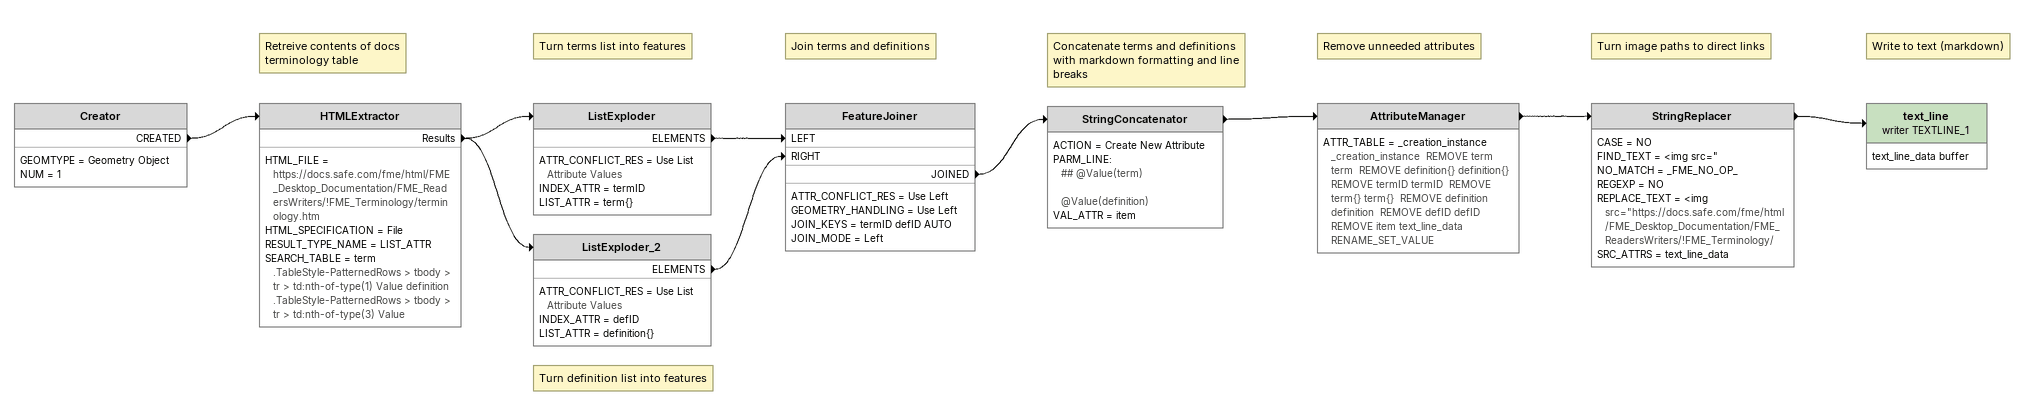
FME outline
Creator
    GEOMTYPE = Geometry Object
    NUM = 1
    CREATED -> HTMLExtractor
Note: Retreive contents of docs terminology table
HTMLExtractor
    HTML_FILE = https://docs.safe.com/fme/html/FME_Desktop_Documentation/FME_ReadersWriters/!FME_Terminology/terminology.htm
    HTML_SPECIFICATION = File
    RESULT_TYPE_NAME = LIST_ATTR
    SEARCH_TABLE = term .TableStyle-PatternedRows > tbody > tr > td:nth-of-type(1) Value definition .TableStyle-PatternedRows > tbody > tr > td:nth-of-type(3) Value
    Results -> ListExploder_2
    Results -> ListExploder
Note: Turn terms list into features
ListExploder
    ATTR_CONFLICT_RES = Use List Attribute Values
    INDEX_ATTR = termID
    LIST_ATTR = term{}
    ELEMENTS -> FeatureJoiner [LEFT]
Note: Turn definition list into features
ListExploder_2
    ATTR_CONFLICT_RES = Use List Attribute Values
    INDEX_ATTR = defID
    LIST_ATTR = definition{}
    ELEMENTS -> FeatureJoiner [RIGHT]
Note: Join terms and definitions
FeatureJoiner
    ATTR_CONFLICT_RES = Use Left
    GEOMETRY_HANDLING = Use Left
    JOIN_KEYS = termID defID AUTO
    JOIN_MODE = Left
    JOINED -> StringConcatenator
Note: Concatenate terms and definitions with markdown formatting and line breaks
StringConcatenator
    ACTION = Create New Attribute
    PARM_LINE:
      ## @Value(term)

      @Value(definition)
    VAL_ATTR = item
    -> AttributeManager
Note: Remove unneeded attributes
AttributeManager
    ATTR_TABLE = _creation_instance _creation_instance  REMOVE term term  REMOVE definition{} definition{}  REMOVE termID termID  REMOVE term{} term{}  REMOVE definition definition  REMOVE defID defID  REMOVE item text_line_data  RENAME_SET_VALUE
    -> StringReplacer
Note: Turn image paths to direct links
StringReplacer
    CASE = NO
    FIND_TEXT = <img src="
    NO_MATCH = _FME_NO_OP_
    REGEXP = NO
    REPLACE_TEXT = <img src="https://docs.safe.com/fme/html/FME_Desktop_Documentation/FME_ReadersWriters/!FME_Terminology/
    SRC_ATTRS = text_line_data
    -> text_line (writer TEXTLINE_1)
Note: Write to text (markdown)
text_line (writer TEXTLINE_1)
    attributes: text_line_data buffer
